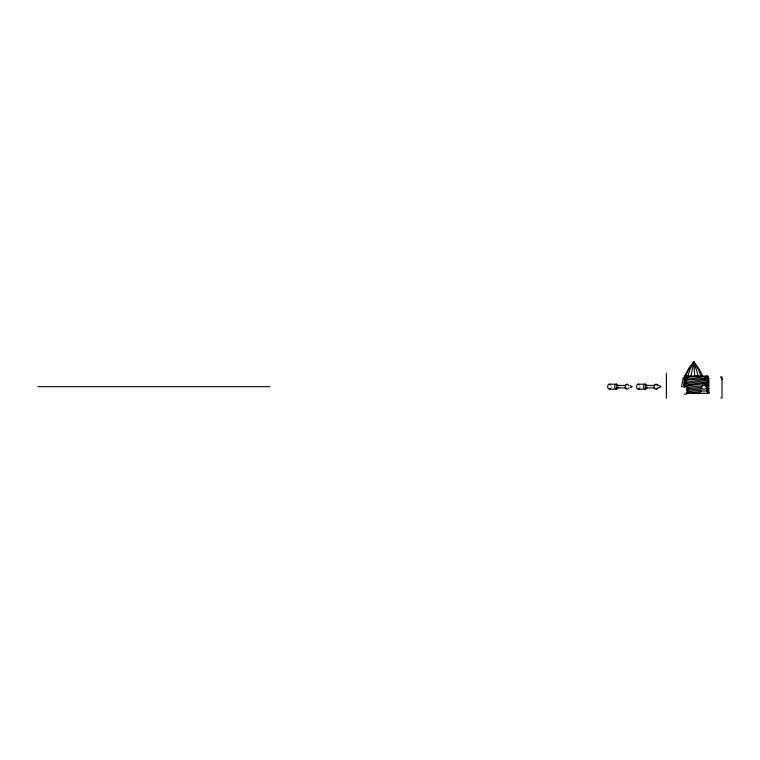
<?xml version="1.0" encoding="UTF-8"?>
<svg xmlns="http://www.w3.org/2000/svg" width="760" height="760" viewBox="0 0 760 760"><rect width="100%" height="100%" fill="white"/><g stroke="black" fill="none" stroke-linecap="round" stroke-linejoin="round"><path stroke-width="0.57" stroke-dasharray="3.8 2.85" d="M611.068 387.543A2.479 1.748 -90 0 0 611.183 386.678L611.078 387.524M639.929 387.543A2.479 1.748 -90 0 0 640.043 386.678L639.939 387.524"/><path stroke-width="1.14" d="M683.677 385.13C684.01 382.204 684.712 378.356 684.542 376.58M691.001 375.829L693.861 361.893L699.514 369.635L702.534 375.829M687.429 379.363L684.218 378.347L687.458 377.33L689.899 369.635L693.861 361.893L698.525 369.635L701.014 375.829M683.306 377.378L681.587 386.678L686.688 386.678M685.596 375.829L688.465 369.635L693.861 361.893L698.25 375.829M684.817 375.829L688.968 368.087L693.861 361.893L694.707 375.829M629.917 387.818L632.216 386.678L629.917 385.529M656.317 389.053L661.077 386.678L656.317 384.303M707.132 380.447L709.099 381.33L684.228 385.529L686.783 386.479M707.038 392.179L709.128 391.362L707.019 390.545M686.556 393.395L701.261 391.562M706.562 390.811L709.128 389.937L707.132 389.12M686.556 389.063L701.832 387.173M706.439 389.386L709.128 388.445L706.543 387.562M686.679 390.478L702.012 388.588M706.306 387.97L709.128 387.03L705.888 386.013M686.803 387.572L701.642 385.748M686.803 391.894L701.081 390.137M705.774 386.622L709.128 385.605L706.42 384.665M705.631 385.206L709.118 384.19L706.154 383.173M687.458 377.33L697.908 376.048M702.192 385.681L702.734 385.605M700.881 393.053L697.908 393.395M702.601 385.026C700.444 385.177 707.968 385.139 704.824 385.026M701.119 391.029C699.817 391.048 708.367 390.982 706.42 391.058M685.32 376.048L708.025 376.048L684.247 379.715L686.536 380.665M702.126 383.477L705.603 383.477M609.529 384.199L616.54 384.199M638.39 384.199L645.401 384.199M617.386 385.443L625.955 385.443M646.247 385.443L654.816 385.443M38 386.678L269.791 386.678M617.386 387.913L625.955 387.913M646.247 387.913L654.816 387.913M609.529 389.148L616.54 389.148M638.39 389.148L645.401 389.148M686.442 393.395L708.025 393.395M684.266 394.108L686.688 394.108M720.803 397.879L722 397.879L722 376.817L720.613 376.922L722 379.297M695.428 376.048L700.274 376.589M694.83 393.328L695.428 393.395M704.235 379.971L705.612 380.171M689.073 385.396L688.142 385.253M688.76 388.246L687.031 387.97M705.024 377.197L709.108 378.423L684.237 382.622L685.976 383.43M688.294 392.512L686.66 392.245M688.142 389.604L686.536 389.338M688 378.005L685.007 377.397M686.783 382.156C675.725 379.05 717.117 379.145 706.781 376.048M707.019 381.872L709.108 382.755L686.679 386.147L684.351 387.229M707.237 379.022L709.118 379.838L684.247 384.037L685.881 384.845M707.836 392.179L709.128 392.796M666.396 373.322L666.396 398.107M610.375 388.759A2.479 1.748 -90 0 1 608.028 388.16A2.479 1.748 -90 0 1 608.285 384.807A2.479 1.748 -90 0 1 610.669 384.921M618.156 387.201A2.479 1.748 -90 0 1 615.562 388.825A2.479 1.748 -90 0 1 615.258 384.845A2.479 1.748 -90 0 1 618.032 385.643M618.117 387.191A1.235 0.874 -90 0 1 616.864 387.733A1.235 0.874 -90 0 1 616.626 385.909A1.235 0.874 -90 0 1 617.937 385.805M628.434 388.018A2.479 1.748 -90 0 1 625.746 388.474A2.479 1.748 -90 0 1 625.936 384.655A2.479 1.748 -90 0 1 628.548 385.643M705.736 386.565A2.651 1.539 0 0 1 705.556 388.844A2.651 1.539 0 0 1 701.679 388.531A2.651 1.539 0 0 1 702.582 386.308M703.864 393.205A12.673 0.57 6.4 0 1 704.216 393.262M708.918 392.796A12.673 1.501 1 0 1 708.757 393.433M687.353 376.58A12.673 1.045 4.2 0 1 684.817 376.019M684.855 376.58A12.673 1.33 -2 0 1 687.116 376.077M639.236 388.759A2.479 1.748 -90 0 1 636.889 388.16A2.479 1.748 -90 0 1 637.146 384.807A2.479 1.748 -90 0 1 639.531 384.921M647.017 387.201A2.479 1.748 -90 0 1 644.423 388.825A2.479 1.748 -90 0 1 644.119 384.845A2.479 1.748 -90 0 1 646.893 385.643M646.969 387.191A1.235 0.874 -90 0 1 645.725 387.733A1.235 0.874 -90 0 1 645.487 385.909A1.235 0.874 -90 0 1 646.798 385.805M657.286 388.018A2.479 1.748 -90 0 1 654.607 388.474A2.479 1.748 -90 0 1 654.797 384.655A2.479 1.748 -90 0 1 657.409 385.643"/></g></svg>
